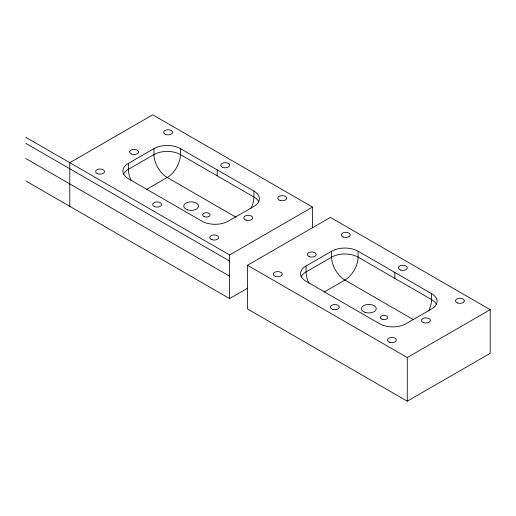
<?xml version="1.0" encoding="UTF-8"?>
<svg xmlns="http://www.w3.org/2000/svg" width="516" height="516" viewBox="0 0 516 516"><rect width="100%" height="100%" fill="white"/><g stroke="black" fill="none" stroke-linecap="round" stroke-linejoin="round"><path stroke-width="0.77" d="M131.322 180.69A18.705 10.797 60 0 1 128.361 169.358L128.361 163.417L153.962 148.64A18.705 10.797 0 0 1 180.413 148.64L253.936 191.094L253.936 197.028A18.705 10.797 -60 0 1 250.982 208.367M146.434 189.469L167.184 177.491A18.705 10.797 -60 0 0 180.413 154.581L180.413 148.64M25.8 137.301L229.594 254.962L312.522 207.084L312.522 227.717M247.461 265.276L330.388 217.404L490.2 309.671L490.2 353.305L407.272 401.184L247.461 308.916L247.461 265.276L407.272 357.543L490.2 309.671M25.8 180.942L229.594 298.596L247.712 288.141M309 283.271A18.705 10.797 60 0 1 306.04 271.938L306.04 265.998L331.64 251.221A18.705 10.797 0 0 1 358.091 251.221L431.615 293.675L431.615 299.615A18.705 10.797 -60 0 1 428.661 310.948M324.113 292.056L344.862 280.072A18.705 10.797 -60 0 0 358.091 257.161L358.091 251.221M312.522 207.084L152.704 114.816L69.783 162.695L69.783 206.329M235.857 217.133L167.184 177.491A18.705 10.797 60 0 1 153.962 154.581L153.962 148.64M413.535 319.72L344.862 280.072A18.705 10.797 60 0 1 331.64 257.161L331.64 251.221M25.8 143.364L229.594 261.025M25.8 158.515L229.594 276.176M407.272 357.543L407.272 401.184M394.856 272.448L394.856 278.388M229.594 254.962L229.594 298.596M217.172 169.867L217.172 175.808M253.936 191.094A18.705 10.797 0 0 1 253.936 206.361L228.343 221.138A18.705 10.797 0 0 1 201.891 221.138L128.361 178.691A18.705 10.797 0 0 1 128.361 163.417M123.563 174.118A18.705 10.797 0 0 1 128.361 169.358L153.962 154.581A18.705 10.797 0 0 1 180.413 154.581L253.936 197.028A18.705 10.797 0 0 1 258.8 201.924M436.542 304.64A18.705 10.797 0 0 0 431.615 299.615L358.091 257.161A18.705 10.797 0 0 0 331.64 257.161L306.04 271.938A18.705 10.797 0 0 0 301.067 277.098M431.615 293.675A18.705 10.797 0 0 1 431.615 308.949L406.021 323.726A18.705 10.797 0 0 1 379.57 323.726L306.04 281.272A18.705 10.797 0 0 1 306.046 265.998M204.53 216.752A3.709 2.141 0 0 0 210.096 214.895A3.709 2.141 0 0 0 204.53 213.044A3.709 2.141 0 0 0 204.53 216.752M187.437 209.812A7.424 4.283 0 0 0 198.57 206.103A7.424 4.283 0 0 0 187.437 202.395A7.424 4.283 0 0 0 187.437 209.812M222.557 167.332A4.451 2.574 0 0 0 229.601 165.513A4.451 2.574 0 0 0 223.357 162.901A4.451 2.574 0 0 0 222.557 167.332M154.516 206.613A4.451 2.574 0 0 0 161.56 204.8A4.451 2.574 0 0 0 155.31 202.188A4.451 2.574 0 0 0 154.516 206.613M245.997 220.068A4.451 2.574 0 0 0 252.679 217.842A4.451 2.574 0 0 0 245.997 215.617A4.451 2.574 0 0 0 245.997 220.068M211.979 239.714A4.451 2.574 0 0 0 218.655 237.483A4.451 2.574 0 0 0 211.979 235.257A4.451 2.574 0 0 0 211.979 239.714M280.02 200.427A4.451 2.574 0 0 0 286.702 198.202A4.451 2.574 0 0 0 280.02 195.977A4.451 2.574 0 0 0 280.02 200.427M165.481 134.379A4.451 2.574 0 0 0 172.525 132.56A4.451 2.574 0 0 0 166.281 129.948A4.451 2.574 0 0 0 165.481 134.379M97.44 173.666A4.451 2.574 0 0 0 104.484 171.847A4.451 2.574 0 0 0 98.24 169.235A4.451 2.574 0 0 0 97.44 173.666M131.464 154.02A4.451 2.574 0 0 0 138.507 152.207A4.451 2.574 0 0 0 132.257 149.588A4.451 2.574 0 0 0 131.464 154.02M400.622 270.055A4.451 2.574 0 0 0 407.305 267.83A4.451 2.574 0 0 0 400.622 265.605A4.451 2.574 0 0 0 400.622 270.055M332.581 309.342A4.451 2.574 0 0 0 339.264 307.117A4.451 2.574 0 0 0 332.581 304.892A4.451 2.574 0 0 0 332.581 309.342M423.681 322.655A4.451 2.574 0 0 0 430.357 320.423A4.451 2.574 0 0 0 423.681 318.198A4.451 2.574 0 0 0 423.681 322.655M389.657 342.295A4.451 2.574 0 0 0 396.34 340.07A4.451 2.574 0 0 0 389.657 337.838A4.451 2.574 0 0 0 389.657 342.295M457.698 303.008A4.451 2.574 0 0 0 464.381 300.783A4.451 2.574 0 0 0 457.698 298.558A4.451 2.574 0 0 0 457.698 303.008M343.166 236.96A4.451 2.574 0 0 0 350.203 235.148A4.451 2.574 0 0 0 343.959 232.529A4.451 2.574 0 0 0 343.166 236.96M275.118 276.247A4.451 2.574 0 0 0 282.162 274.428A4.451 2.574 0 0 0 275.918 271.816A4.451 2.574 0 0 0 275.118 276.247M309.529 256.749A4.451 2.574 0 0 0 316.205 254.523A4.451 2.574 0 0 0 309.529 252.292A4.451 2.574 0 0 0 309.529 256.749M382.208 319.333A3.709 2.141 0 0 0 387.774 317.482A3.709 2.141 0 0 0 382.208 315.624A3.709 2.141 0 0 0 382.208 319.333M365.122 312.399A7.424 4.283 0 0 0 376.254 308.684A7.424 4.283 0 0 0 365.122 304.975A7.424 4.283 0 0 0 365.122 312.399"/></g></svg>
